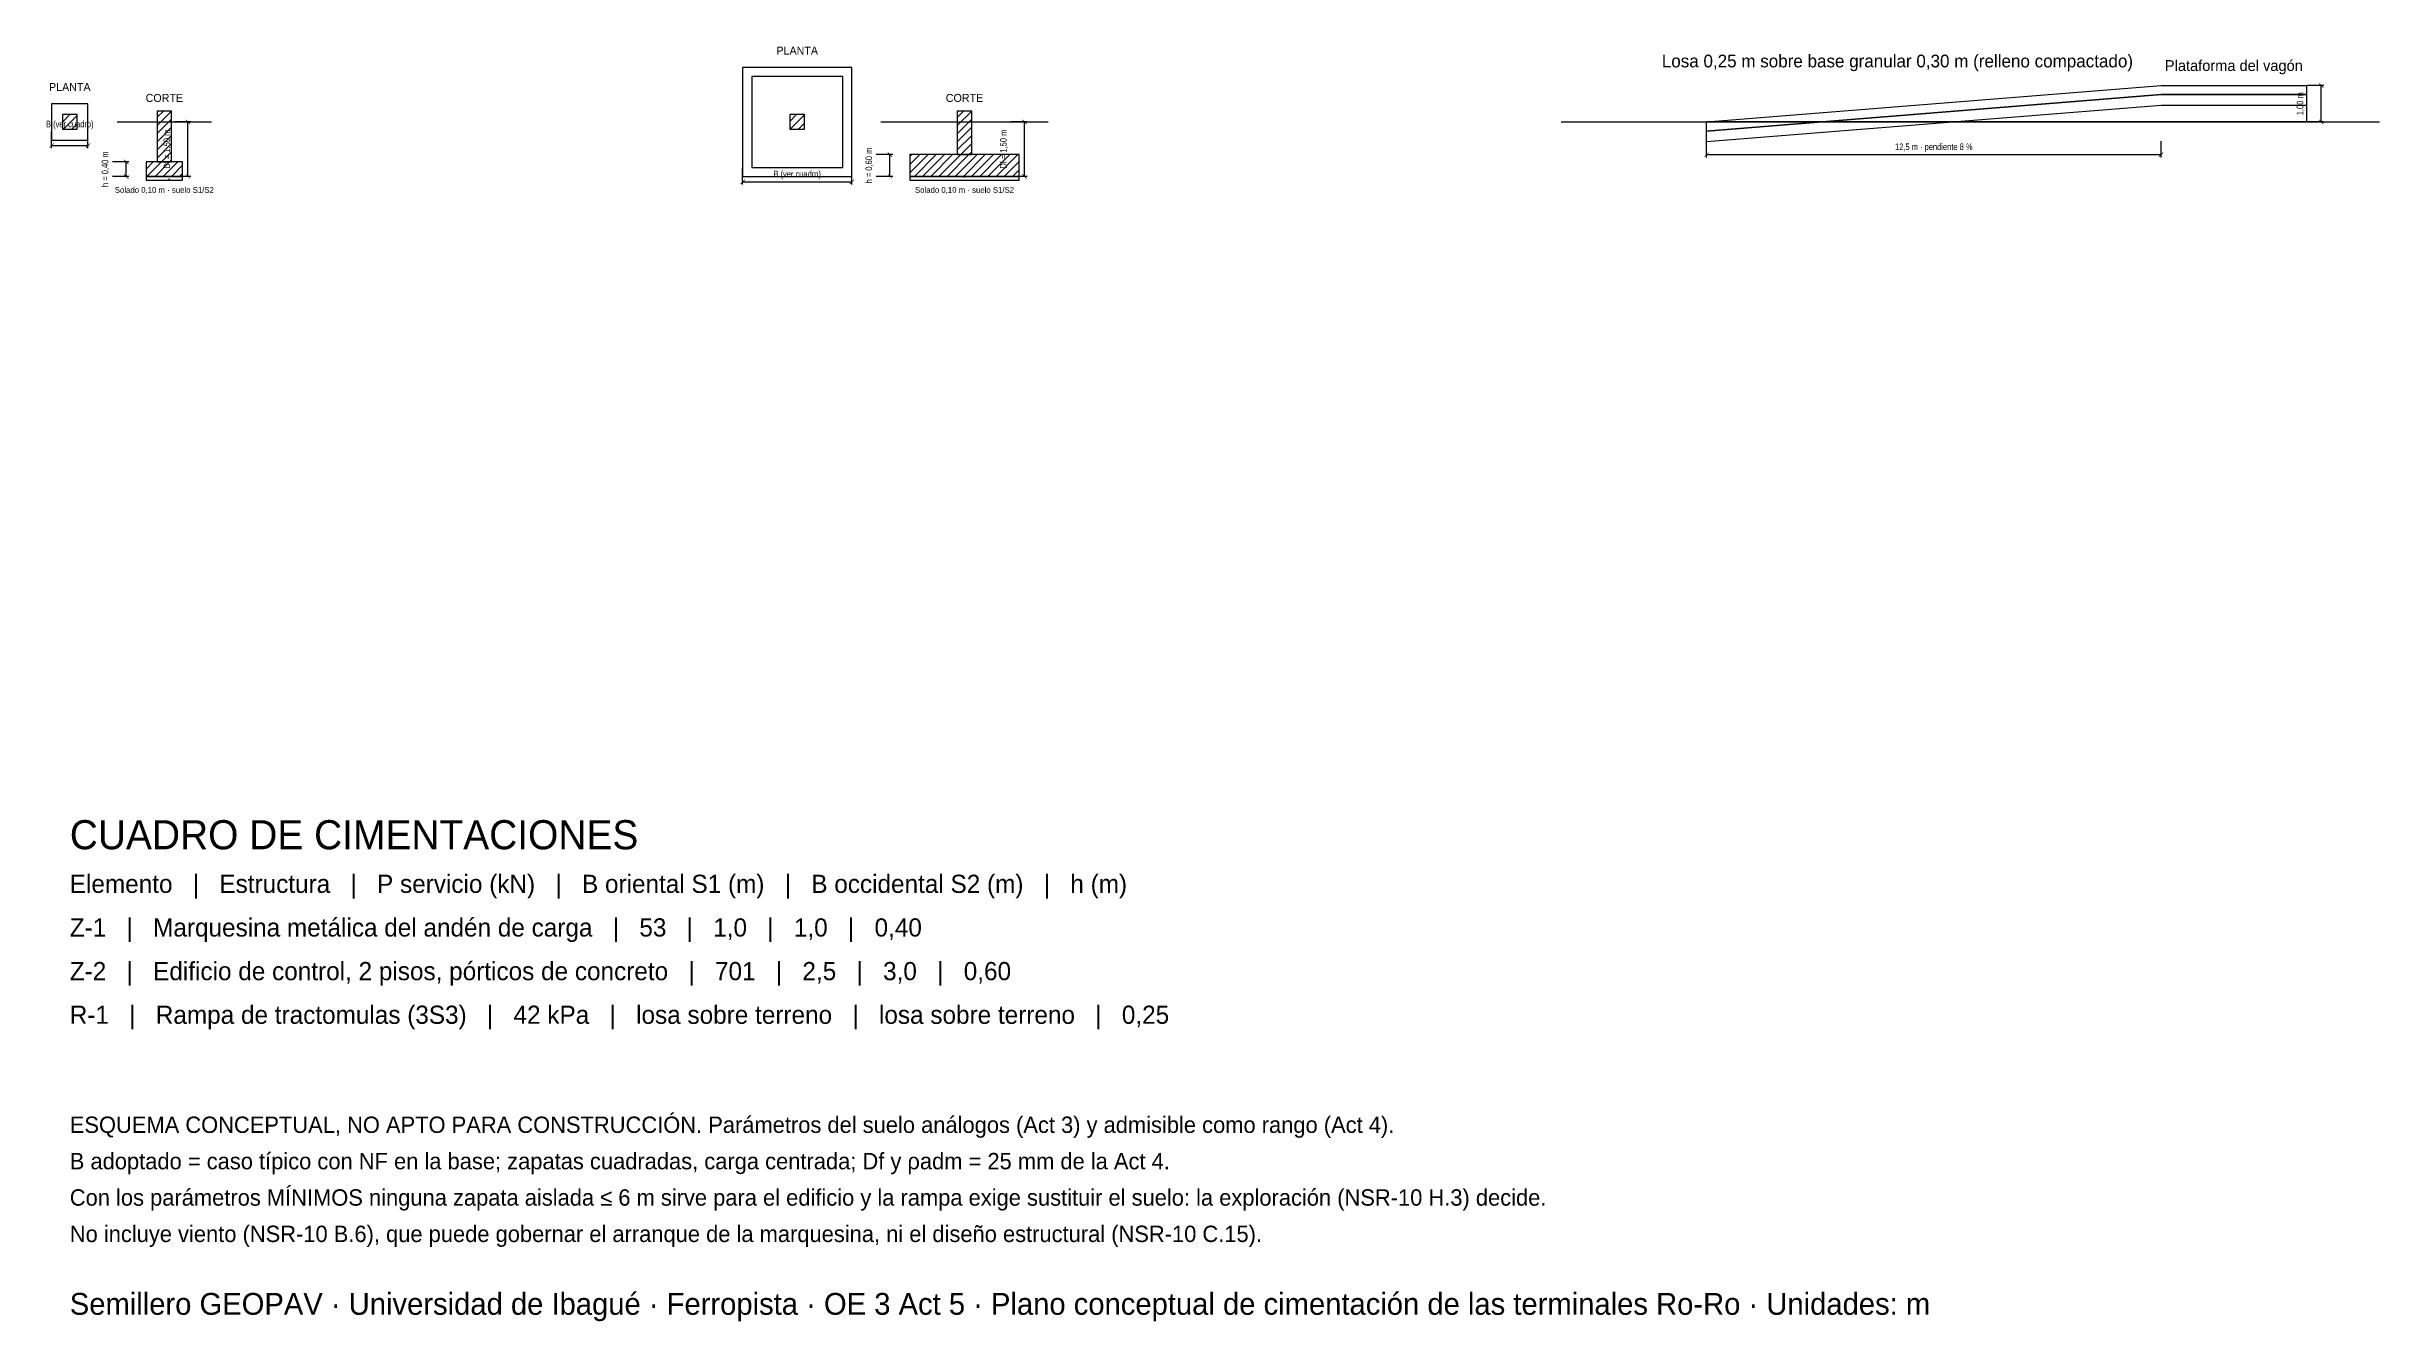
# Model space of a CAD drawing. Header units: metres. Extents: x -42 to 792, y -123 to 33.
# Drawn here: x -0.6 to 63.5, y -123 to -87.9 of the extents above; entities that cross this region are included whole.
import ezdxf
from ezdxf.enums import TextEntityAlignment as Align

# ---------------------------------------------------------------- set-up
doc = ezdxf.new("R2010")
doc.units = ezdxf.units.M
for name, color, linetype in [('CONCRETO', 250, 'Continuous'), ('COTAS', 7, 'Continuous'), ('RAMPA', 30, 'Continuous'), ('TERRENO', 32, 'Continuous'), ('TEXTO', 7, 'Continuous'), ('ZAPATAS', 3, 'Continuous')]:
    doc.layers.add(name, color=color, linetype=linetype)
doc.styles.add('OpenSansCondensed-Light', font='OpenSansCondensed-Light.ttf')
doc.dimstyles.new('EZDXF', dxfattribs={"dimtxt": 0.25, "dimasz": 0.175, "dimexe": 0.375, "dimexo": 0.125, "dimgap": 0.1, "dimtad": 1, "dimlfac": 100, "dimzin": 12, "dimdsep": 46, "dimtxsty": 'OpenSansCondensed-Light', "dimblk": 'ARCHTICK', "dimcen": 2.5, "dimazin": 3, "dimtfac": 0.5, "dimtmove": 2, "dimatfit": 3})

# ---------------------------------------------------------------- blocks, each defined once
blk = doc.blocks.new('_ARCHTICK')
at = {"color": 0, "linetype": 'BYBLOCK', "const_width": 0.15}
blk.add_lwpolyline([(-0.5, -0.5), (0.5, 0.5)], dxfattribs=at)

msp = doc.modelspace()

# ---------------------------------------------------------------- hatches: boundary and pattern name
at = {"layer": 'CONCRETO'}
h = msp.add_hatch(dxfattribs=at)
h.set_pattern_fill('ANSI31', scale=0.05)
h.paths.add_polyline_path([(2.4, -91.1), (2.8, -91.1), (2.8, -89.7), (2.4, -89.7)])
h = msp.add_hatch(dxfattribs=at)
h.set_pattern_fill('ANSI31', scale=0.05)
h.paths.add_polyline_path([(24.4, -90.9), (24.8, -90.9), (24.8, -89.7), (24.4, -89.7)])
h = msp.add_hatch(dxfattribs=at)
h.set_pattern_fill('ANSI31', scale=0.05)
h.paths.add_polyline_path([(-0.2, -90.2), (0.2, -90.2), (0.2, -89.8), (-0.2, -89.8)])
h = msp.add_hatch(dxfattribs=at)
h.set_pattern_fill('ANSI31', scale=0.05)
h.paths.add_polyline_path([(19.8, -90.2), (20.2, -90.2), (20.2, -89.8), (19.8, -89.8)])
h = msp.add_hatch(dxfattribs=at)
h.set_pattern_fill('ANSI31', scale=0.05)
h.paths.add_polyline_path([(23.1, -91.5), (26.1, -91.5), (26.1, -90.9), (23.1, -90.9)])
h = msp.add_hatch(dxfattribs=at)
h.set_pattern_fill('ANSI31', scale=0.05)
h.paths.add_polyline_path([(2.1, -91.5), (3.1, -91.5), (3.1, -91.1), (2.1, -91.1)])
at = {"layer": 'TERRENO'}
h = msp.add_hatch(dxfattribs=at)
h.set_pattern_fill('AR-SAND', scale=0.05)
h.paths.add_polyline_path([(2.1, -91.6), (3.1, -91.6), (3.1, -91.5), (2.1, -91.5)])
h = msp.add_hatch(dxfattribs=at)
h.set_pattern_fill('AR-SAND', scale=0.05)
h.paths.add_polyline_path([(23.1, -91.6), (26.1, -91.6), (26.1, -91.5), (23.1, -91.5)])

# ---------------------------------------------------------------- linework, layer by layer
at = {"layer": 'CONCRETO'}
for points in [[(45, -90), (57.5, -89), (61.5, -89), (61.5, -89.25), (57.5, -89.25), (45, -90.25)], [(2.4, -91.1), (2.8, -91.1), (2.8, -89.7), (2.4, -89.7)], [(24.4, -90.9), (24.8, -90.9), (24.8, -89.7), (24.4, -89.7)], [(-0.2, -90.2), (0.2, -90.2), (0.2, -89.8), (-0.2, -89.8)], [(19.8, -90.2), (20.2, -90.2), (20.2, -89.8), (19.8, -89.8)], [(23.1, -91.5), (26.1, -91.5), (26.1, -90.9), (23.1, -90.9)], [(2.1, -91.5), (3.1, -91.5), (3.1, -91.1), (2.1, -91.1)]]:
    msp.add_lwpolyline(points, close=True, dxfattribs=at)
at = {"layer": 'RAMPA'}
msp.add_lwpolyline([(45, -90), (57.5, -89), (61.5, -89), (61.5, -90)], close=True, dxfattribs=at)
at = {"layer": 'TERRENO', "linetype": 'CONTINUOUS'}
for p, q in [((1.3, -90), (3.9, -90)), ((22.3, -90), (26.9, -90)), ((41, -90), (63.5, -90))]:
    msp.add_line(p, q, dxfattribs=at)
at = {"layer": 'TERRENO'}
for points in [[(45, -90.25), (57.5, -89.25), (61.5, -89.25), (61.5, -89.55), (57.5, -89.55), (45, -90.55)], [(2.1, -91.6), (3.1, -91.6), (3.1, -91.5), (2.1, -91.5)], [(23.1, -91.6), (26.1, -91.6), (26.1, -91.5), (23.1, -91.5)]]:
    msp.add_lwpolyline(points, close=True, dxfattribs=at)
at = {"layer": 'ZAPATAS'}
for points in [[(18.5, -91.5), (21.5, -91.5), (21.5, -88.5), (18.5, -88.5)], [(18.75, -91.25), (21.25, -91.25), (21.25, -88.75), (18.75, -88.75)], [(-0.5, -90.5), (0.5, -90.5), (0.5, -89.5), (-0.5, -89.5)]]:
    msp.add_lwpolyline(points, close=True, dxfattribs=at)

# ---------------------------------------------------------------- texts
at = {"layer": 'TEXTO'}
for s, height, p in [('PLANTA', 0.22, (20, -88.15)), ('Losa 0,25 m sobre base granular 0,30 m (relleno compactado)', 0.35, (50.25, -88.5)), ('Plataforma del vagón', 0.3, (59.5, -88.6)), ('PLANTA', 0.22, (0, -89.15)), ('CORTE', 0.22, (2.6, -89.45)), ('CORTE', 0.22, (24.6, -89.45)), ('Solado 0,10 m · suelo S1/S2', 0.16, (2.6, -91.95)), ('Solado 0,10 m · suelo S1/S2', 0.16, (24.6, -91.95))]:
    msp.add_text(s, height=height, dxfattribs=at).set_placement(p, align=Align.CENTER)
for s, height, p in [('CUADRO DE CIMENTACIONES', 0.8, (0, -110)), ('Elemento   |   Estructura   |   P servicio (kN)   |   B oriental S1 (m)   |   B occidental S2 (m)   |   h (m)', 0.5, (0, -111.2)), ('Z-1   |   Marquesina metálica del andén de carga   |   53   |   1,0   |   1,0   |   0,40', 0.5, (0, -112.4)), ('Z-2   |   Edificio de control, 2 pisos, pórticos de concreto   |   701   |   2,5   |   3,0   |   0,60', 0.5, (0, -113.6)), ('R-1   |   Rampa de tractomulas (3S3)   |   42 kPa   |   losa sobre terreno   |   losa sobre terreno   |   0,25', 0.5, (0, -114.8)), ('ESQUEMA CONCEPTUAL, NO APTO PARA CONSTRUCCIÓN. Parámetros del suelo análogos (Act 3) y admisible como rango (Act 4).', 0.45, (0, -117.8)), ('B adoptado = caso típico con NF en la base; zapatas cuadradas, carga centrada; Df y ρadm = 25 mm de la Act 4.', 0.45, (0, -118.8)), ('Con los parámetros MÍNIMOS ninguna zapata aislada ≤ 6 m sirve para el edificio y la rampa exige sustituir el suelo: la exploración (NSR-10 H.3) decide.', 0.45, (0, -119.8)), ('No incluye viento (NSR-10 B.6), que puede gobernar el arranque de la marquesina, ni el diseño estructural (NSR-10 C.15).', 0.45, (0, -120.8)), ('Semillero GEOPAV · Universidad de Ibagué · Ferropista · OE 3 Act 5 · Plano conceptual de cimentación de las terminales Ro-Ro · Unidades: m', 0.6, (0, -122.8))]:
    msp.add_text(s, height=height, dxfattribs=at).set_placement(p)

# ---------------------------------------------------------------- dimensions: what is measured, and where the dimension line sits
at = {"layer": 'COTAS'}
for base, p1, p2, text in [((61.9, -90), (62.1, -90), (62.1, -89), '1,00 m'), ((3.25, -91.5), (3.45, -91.5), (3.45, -90), 'Df = 1,50 m'), ((26.25, -91.5), (26.45, -91.5), (26.45, -90), 'Df = 1,50 m'), ((1.55, -91.5), (1.75, -91.5), (1.75, -91.1), 'h = 0,40 m'), ((22.55, -91.5), (22.75, -91.5), (22.75, -90.9), 'h = 0,60 m')]:
    msp.add_linear_dim(base=base, p1=p1, p2=p2, angle=90, text=text, dimstyle='EZDXF', override={"dimtxt": 0.18, "dimasz": 0.12}, dxfattribs=at).render()
for base, p1, p2, text in [((-0.5, -90.65), (-0.5, -90.85), (0.5, -90.85), 'B (ver cuadro)'), ((45, -90.9), (45, -91.1), (57.5, -91.1), '12,5 m · pendiente 8 %'), ((18.5, -91.65), (18.5, -91.85), (21.5, -91.85), 'B (ver cuadro)')]:
    msp.add_linear_dim(base=base, p1=p1, p2=p2, text=text, dimstyle='EZDXF', override={"dimtxt": 0.18, "dimasz": 0.12}, dxfattribs=at).render()

doc.saveas('drawing.dxf')
